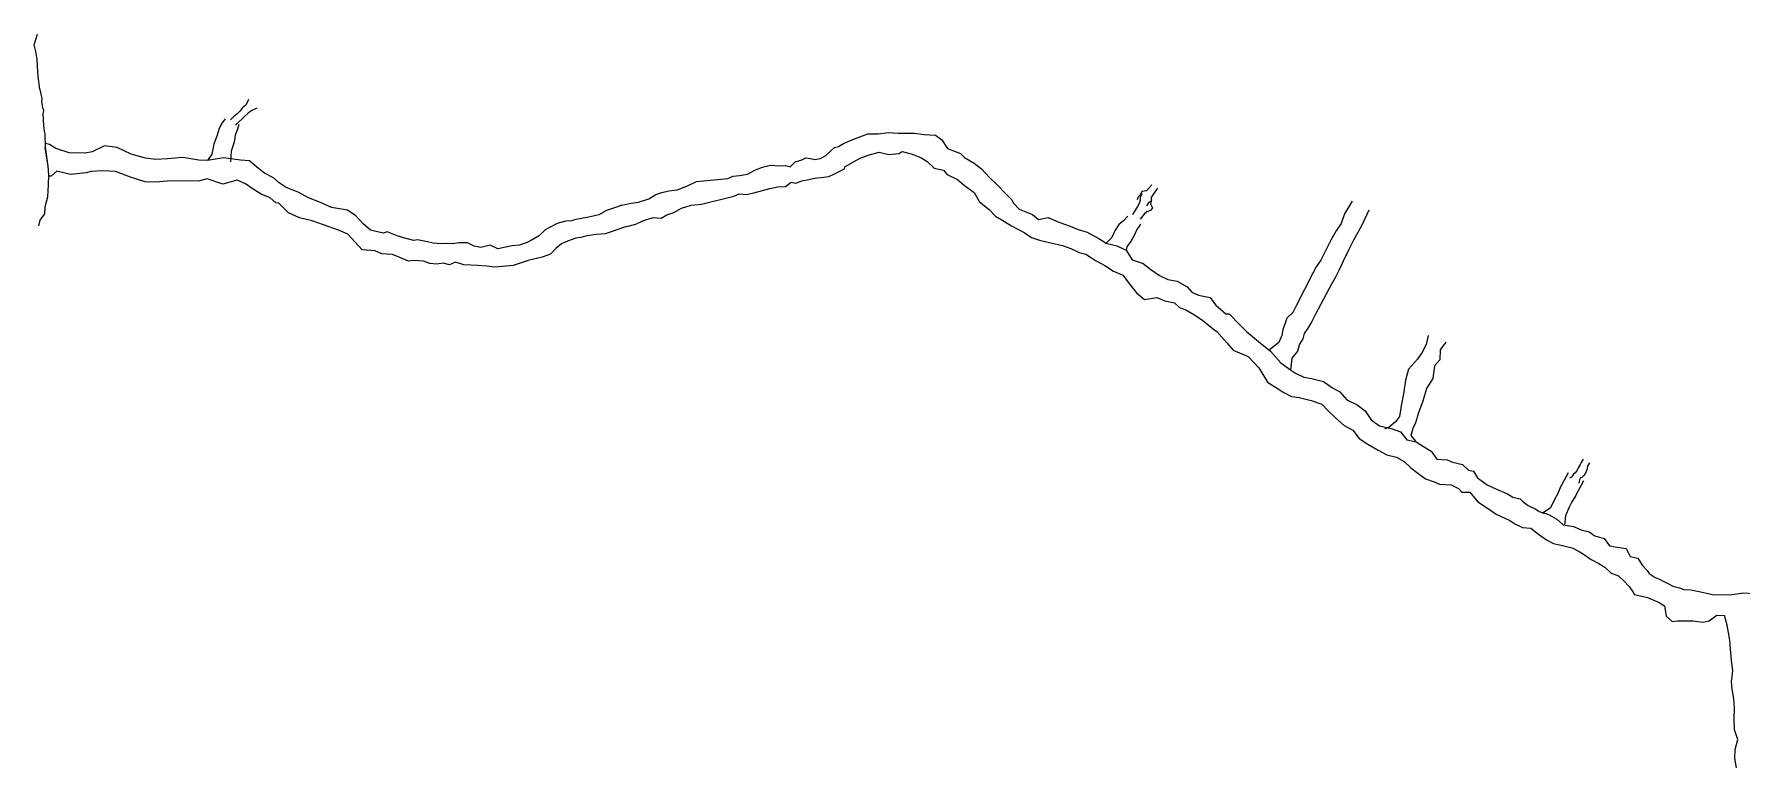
# Model space of a CAD drawing. Extents: x 9075 to 12914, y 9299 to 10364.
# Drawn here: x 11422.9 to 11847.8, y 9569.2 to 9751.7 of the extents above; entities that cross this region are included whole.
import ezdxf

# ---------------------------------------------------------------- set-up
doc = ezdxf.new("R2010")
doc.units = 0
doc.header["$MEASUREMENT"] = 0
for name, color, linetype in [('F-440-6380-W-SCR', 30, 'CONTINUOUS'), ('F-440-7134-E-SCR', 30, 'CONTINUOUS'), ('XC-440-6700-SE-SCR', 30, 'CONTINUOUS'), ('XC-440-6750-NE-SCR', 30, 'CONTINUOUS'), ('XC-440-6791-NE-SCR', 30, 'CONTINUOUS'), ('XC-440-6824-NE-SCR', 30, 'CONTINUOUS'), ('XC-440-6867-NE-SCR', 30, 'CONTINUOUS'), ('XC-440-7090-NE-SCR', 30, 'CONTINUOUS')]:
    doc.layers.add(name, color=color, linetype=linetype)

msp = doc.modelspace()

# ---------------------------------------------------------------- linework, layer by layer
at = {"layer": 'F-440-6380-W-SCR'}
for points in [[(11622.058, 9723.493, -401.471), (11623.051, 9723.77, -401.358), (11624.31, 9724.541, -401.385), (11626.635, 9725.54, -401.304)], [(11622.058, 9723.493, -396.971), (11623.051, 9723.77, -397.458), (11624.31, 9724.541, -397.485), (11626.635, 9725.54, -397.304)], [(11626.635, 9725.54, -397.304), (11628.34, 9726.18, -397.568), (11630.322, 9726.928, -398.226), (11633.023, 9726.893, -398.269), (11635.415, 9727.25, -398.019), (11637.918, 9727.11, -397.766)], [(11626.635, 9725.54, -401.304), (11628.34, 9726.18, -401.468), (11630.322, 9726.928, -401.426), (11633.023, 9726.893, -401.269), (11635.415, 9727.25, -401.319), (11637.918, 9727.11, -401.166)], [(11637.918, 9727.11, -397.766), (11641.917, 9727.103, -397.272), (11644.356, 9726.79, -397.394), (11647.212, 9726.558, -397.92), (11648.734, 9725.416, -397.539), (11650.168, 9723.248, -397.064), (11653.398, 9722.006, -397.62)], [(11637.918, 9727.11, -401.166), (11641.917, 9727.103, -401.372), (11644.356, 9726.79, -401.294), (11647.212, 9726.558, -401.12), (11648.734, 9725.416, -401.239), (11650.168, 9723.248, -400.964), (11653.398, 9722.006, -401.12)], [(11609.837, 9719.023, -397.108), (11611.013, 9718.698, -397.019), (11612.254, 9719.987, -397.337), (11613.889, 9720.461, -397.256), (11614.892, 9720.924, -397.668), (11616.096, 9720.82, -397.88), (11617.145, 9720.556, -397.89)], [(11609.837, 9719.023, -401.108), (11611.013, 9718.698, -401.119), (11612.254, 9719.987, -401.037), (11613.889, 9720.461, -401.356), (11614.892, 9720.924, -401.368), (11616.096, 9720.82, -401.38), (11617.145, 9720.556, -401.39)], [(11617.145, 9720.556, -401.39), (11618.59, 9720.761, -401.464), (11619.863, 9721.579, -401.567), (11622.058, 9723.493, -401.471)], [(11617.145, 9720.556, -397.89), (11618.59, 9720.761, -397.264), (11619.863, 9721.579, -397.067), (11622.058, 9723.493, -396.971)], [(11626.769, 9719.941, -397.304), (11628.467, 9720.882, -397.568), (11630.449, 9721.63, -398.226), (11633.131, 9722.394, -398.269), (11635.546, 9721.752, -398.019), (11638.04, 9722.011, -397.766)], [(11626.769, 9719.941, -401.304), (11628.467, 9720.882, -401.468), (11630.449, 9721.63, -401.426), (11633.131, 9722.394, -401.269), (11635.546, 9721.752, -401.319), (11638.04, 9722.011, -401.166)], [(11638.04, 9722.011, -397.766), (11638.85, 9722.537, -397.272), (11641.123, 9721.975, -397.394), (11643.532, 9721.079, -397.92), (11645.11, 9720.02, -397.539), (11646.879, 9718.35, -397.064), (11649.178, 9717.883, -397.62)], [(11638.04, 9722.011, -401.166), (11638.85, 9722.537, -401.372), (11641.123, 9721.975, -401.294), (11643.532, 9721.079, -401.12), (11645.11, 9720.02, -401.239), (11646.879, 9718.35, -400.964), (11649.178, 9717.883, -401.12)], [(11653.398, 9722.006, -397.62), (11654.376, 9721.005, -397.35), (11656.835, 9719.633, -397.506), (11658.656, 9718.198, -397.354), (11660.611, 9716.054, -397.515), (11662.499, 9714.264, -397.769), (11664.595, 9712.119, -397.432), (11666.202, 9710.474, -397.48)], [(11653.398, 9722.006, -401.12), (11654.376, 9721.005, -401.05), (11656.835, 9719.633, -401.306), (11658.656, 9718.198, -401.254), (11660.611, 9716.054, -401.315), (11662.499, 9714.264, -401.269), (11664.595, 9712.119, -401.432), (11666.202, 9710.474, -401.48)], [(11595.548, 9715.798, -397.477), (11596.813, 9716.431, -397.388), (11598.457, 9716.558, -397.101), (11600.449, 9716.906, -397.217), (11602.41, 9717.982, -396.935), (11604.18, 9718.678, -397.251), (11606.141, 9719.121, -397.367), (11608.196, 9718.964, -397.382), (11609.837, 9719.023, -397.108)], [(11595.548, 9715.798, -401.177), (11596.813, 9716.431, -401.088), (11598.457, 9716.558, -401.201), (11600.449, 9716.906, -401.217), (11602.41, 9717.982, -401.035), (11604.18, 9718.678, -401.051), (11606.141, 9719.121, -401.167), (11608.196, 9718.964, -401.182), (11609.837, 9719.023, -401.108)], [(11618.75, 9716.032, -401.39), (11620.671, 9716.325, -401.464), (11622.029, 9716.962, -401.567), (11624.521, 9718.242, -401.471)], [(11618.75, 9716.032, -397.89), (11620.671, 9716.325, -397.264), (11622.029, 9716.962, -397.067), (11624.521, 9718.242, -396.971)], [(11624.521, 9718.242, -401.471), (11624.631, 9718.75, -401.385), (11626.769, 9719.941, -401.304)], [(11624.521, 9718.242, -396.971), (11624.631, 9718.75, -397.485), (11626.769, 9719.941, -397.304)], [(11649.178, 9717.883, -397.62), (11650.084, 9716.812, -397.35), (11652.686, 9715.58, -397.506), (11654.436, 9714.075, -397.354), (11656.82, 9712.35, -397.515), (11658.136, 9710.002, -397.769), (11660.518, 9708.136, -397.432), (11662.124, 9706.491, -397.48)], [(11649.178, 9717.883, -401.12), (11650.084, 9716.812, -401.05), (11652.686, 9715.58, -401.306), (11654.436, 9714.075, -401.254), (11656.82, 9712.35, -401.315), (11658.136, 9710.002, -401.269), (11660.518, 9708.136, -401.432), (11662.124, 9706.491, -401.48)], [(11577.577, 9711.829, -396.456), (11579.093, 9712.375, -396.425), (11580.847, 9712.77, -396.702), (11582.938, 9713.035, -396.593), (11585.309, 9713.877, -396.601), (11587.711, 9715.032, -396.713), (11595.548, 9715.798, -397.477)], [(11577.577, 9711.829, -399.956), (11579.093, 9712.375, -400.125), (11580.847, 9712.77, -400.202), (11582.938, 9713.035, -400.293), (11585.309, 9713.877, -400.601), (11587.711, 9715.032, -400.613), (11595.548, 9715.798, -401.177)], [(11597.004, 9711.435, -397.477), (11598.3, 9711.973, -397.388), (11600.039, 9711.815, -397.101), (11602, 9712.258, -397.217), (11604.118, 9712.859, -396.935), (11605.952, 9713.366, -397.251), (11607.944, 9713.714, -397.367), (11609.905, 9713.841, -397.382), (11611.309, 9714.877, -397.108)], [(11597.004, 9711.435, -401.177), (11598.3, 9711.973, -401.088), (11600.039, 9711.815, -401.201), (11602, 9712.258, -401.217), (11604.118, 9712.859, -401.035), (11605.952, 9713.366, -401.051), (11607.944, 9713.714, -401.167), (11609.905, 9713.841, -401.182), (11611.309, 9714.877, -401.108)], [(11611.309, 9714.877, -397.108), (11612.452, 9714.646, -397.019), (11613.926, 9715.275, -397.337), (11615.628, 9715.561, -397.256), (11616.698, 9715.835, -397.668), (11617.802, 9716.014, -397.88), (11618.75, 9716.032, -397.89)], [(11611.309, 9714.877, -401.108), (11612.452, 9714.646, -401.119), (11613.926, 9715.275, -401.037), (11615.628, 9715.561, -401.356), (11616.698, 9715.835, -401.368), (11617.802, 9716.014, -401.38), (11618.75, 9716.032, -401.39)], [(11569.136, 9709.159, -399.711), (11567.847, 9708.723, -399.607), (11565.29, 9707.855, -399.718), (11563.431, 9706.801, -399.727), (11561.283, 9706.282, -399.736), (11559.104, 9705.859, -399.745)], [(11569.136, 9709.159, -395.811), (11567.847, 9708.723, -395.907), (11565.29, 9707.855, -396.218), (11563.431, 9706.801, -396.527), (11561.283, 9706.282, -396.536), (11559.104, 9705.859, -396.345)], [(11569.136, 9709.159, -399.711), (11571.37, 9709.697, -399.823), (11573.262, 9709.948, -399.815), (11575.836, 9710.774, -399.746), (11577.577, 9711.829, -399.956)], [(11569.136, 9709.159, -395.811), (11571.37, 9709.697, -395.923), (11573.262, 9709.948, -395.615), (11575.836, 9710.774, -395.746), (11577.577, 9711.829, -396.456)], [(11578.895, 9705.975, -396.456), (11580.345, 9706.814, -396.425), (11582.055, 9707.404, -396.702), (11583.97, 9708.45, -396.593), (11586.363, 9709.194, -396.601), (11588.963, 9709.471, -396.713), (11597.004, 9711.435, -397.477)], [(11578.895, 9705.975, -399.956), (11580.345, 9706.814, -400.125), (11582.055, 9707.404, -400.202), (11583.97, 9708.45, -400.293), (11586.363, 9709.194, -400.601), (11588.963, 9709.471, -400.613), (11597.004, 9711.435, -401.177)], [(11666.202, 9710.474, -397.48), (11666.502, 9709.787, -397.95), (11667.981, 9708.222, -397.872), (11671.332, 9706.892, -397.912)], [(11666.202, 9710.474, -401.48), (11666.502, 9709.787, -401.45), (11667.981, 9708.222, -401.572), (11671.332, 9706.892, -401.612)], [(11570.402, 9703.909, -395.811), (11569.584, 9703.61, -395.907), (11567.028, 9702.742, -396.218), (11565.039, 9702.066, -396.527), (11562.763, 9701.927, -396.536), (11560.551, 9701.598, -396.345)], [(11570.402, 9703.909, -399.711), (11569.584, 9703.61, -399.607), (11567.028, 9702.742, -399.718), (11565.039, 9702.066, -399.727), (11562.763, 9701.927, -399.736), (11560.551, 9701.598, -399.745)], [(11570.402, 9703.909, -399.711), (11572.635, 9704.448, -399.823), (11574.386, 9705.281, -399.815), (11576.961, 9706.108, -399.746), (11578.895, 9705.975, -399.956)], [(11570.402, 9703.909, -395.811), (11572.635, 9704.448, -395.923), (11574.386, 9705.281, -395.615), (11576.961, 9706.108, -395.746), (11578.895, 9705.975, -396.456)], [(11662.124, 9706.491, -397.48), (11664.361, 9705.159, -397.95), (11666.05, 9704.047, -397.872), (11669.234, 9702.354, -397.912)], [(11662.124, 9706.491, -401.48), (11664.361, 9705.159, -401.45), (11666.05, 9704.047, -401.572), (11669.234, 9702.354, -401.612)], [(11671.332, 9706.892, -401.612), (11672.824, 9705.628, -401.75), (11675.251, 9706.085, -401.625), (11677.827, 9704.983, -401.593), (11680.661, 9703.996, -401.558), (11682.677, 9703.11, -401.733), (11684.895, 9702.469, -401.706), (11686.409, 9701.67, -401.587), (11687.829, 9700.907, -401.668)], [(11671.332, 9706.892, -397.912), (11672.824, 9705.628, -397.85), (11675.251, 9706.085, -398.125), (11677.827, 9704.983, -397.793), (11680.661, 9703.996, -397.858), (11682.677, 9703.11, -397.633), (11684.895, 9702.469, -397.806), (11686.409, 9701.67, -397.887), (11687.829, 9700.907, -398.168)], [(11669.234, 9702.354, -401.612), (11671.095, 9701.15, -401.75), (11673.09, 9700.487, -401.625), (11675.846, 9699.852, -401.593), (11678.788, 9699.145, -401.558), (11680.877, 9698.446, -401.733), (11682.95, 9697.431, -401.706), (11684.608, 9697.005, -401.587), (11685.956, 9696.056, -401.668)], [(11669.234, 9702.354, -397.912), (11671.095, 9701.15, -397.85), (11673.09, 9700.487, -398.125), (11675.846, 9699.852, -397.793), (11678.788, 9699.145, -397.858), (11680.877, 9698.446, -397.633), (11682.95, 9697.431, -397.806), (11684.608, 9697.005, -397.887), (11685.956, 9696.056, -398.168)], [(11687.829, 9700.907, -398.168), (11689.626, 9699.75, -397.28), (11692.26, 9699.068, -397.492), (11694.631, 9697.961, -397.805), (11696.132, 9695.629, -397.817), (11698.831, 9694.673, -397.53), (11700.717, 9693.159, -397.842), (11702.879, 9691.712, -397.654), (11704.943, 9690.677, -397.765), (11707.288, 9690.29, -397.776), (11709.793, 9688.872, -398.374)], [(11687.829, 9700.907, -401.668), (11689.626, 9699.75, -401.78), (11692.26, 9699.068, -401.892), (11694.631, 9697.961, -401.905), (11696.132, 9695.629, -401.917), (11698.831, 9694.673, -401.93), (11700.717, 9693.159, -401.942), (11702.879, 9691.712, -401.954), (11704.943, 9690.677, -401.965), (11707.288, 9690.29, -401.976), (11709.793, 9688.872, -401.874)], [(11685.956, 9696.056, -398.168), (11686.953, 9695.406, -397.28), (11689.272, 9694.214, -397.492), (11691.434, 9692.766, -397.805), (11693.773, 9691.797, -397.817), (11695.581, 9689.392, -397.53), (11697.154, 9687.368, -397.842), (11699.211, 9685.75, -397.654), (11702.218, 9686.248, -397.765), (11704.249, 9685.351, -397.776), (11706.611, 9684.887, -398.374)], [(11685.956, 9696.056, -401.668), (11686.953, 9695.406, -401.78), (11689.272, 9694.214, -401.892), (11691.434, 9692.766, -401.905), (11693.773, 9691.797, -401.917), (11695.581, 9689.392, -401.93), (11697.154, 9687.368, -401.942), (11699.211, 9685.75, -401.954), (11702.218, 9686.248, -401.965), (11704.249, 9685.351, -401.976), (11706.611, 9684.887, -401.874)], [(11709.793, 9688.872, -398.374), (11710.934, 9687.577, -398.494), (11712.59, 9686.766, -398.516), (11715.495, 9686.238, -398.448), (11716.84, 9684.396, -398.375), (11719.434, 9682.196, -398.116), (11720.243, 9682.128, -398.092)], [(11709.793, 9688.872, -401.874), (11710.934, 9687.577, -401.894), (11712.59, 9686.766, -402.116), (11715.495, 9686.238, -402.148), (11716.84, 9684.396, -401.975), (11719.434, 9682.196, -402.016), (11720.243, 9682.128, -402.192)], [(11706.611, 9684.887, -398.374), (11707.876, 9683.748, -398.494), (11709.657, 9683.093, -398.516), (11711.876, 9681.705, -398.448), (11713.72, 9680.489, -398.375), (11716.376, 9678.367, -398.116), (11717.214, 9677.779, -398.092)], [(11706.611, 9684.887, -401.874), (11707.876, 9683.748, -401.894), (11709.657, 9683.093, -402.116), (11711.876, 9681.705, -402.148), (11713.72, 9680.489, -401.975), (11716.376, 9678.367, -402.016), (11717.214, 9677.779, -402.192)], [(11720.243, 9682.128, -402.192), (11722.797, 9679.496, -402.341), (11724.532, 9677.793, -402.389)], [(11720.243, 9682.128, -398.092), (11722.797, 9679.496, -398.241), (11724.532, 9677.793, -398.089)], [(11717.214, 9677.779, -402.192), (11719.653, 9674.983, -402.341), (11721.275, 9673.115, -402.389)], [(11717.214, 9677.779, -398.092), (11719.653, 9674.983, -398.241), (11721.275, 9673.115, -398.089)], [(11724.532, 9677.793, -402.389), (11727.561, 9675.318, -402.491), (11730.508, 9672.901, -402.594), (11733.113, 9669.991, -402.597), (11735.464, 9668.227, -402.782)], [(11724.532, 9677.793, -398.089), (11727.561, 9675.318, -397.991), (11730.508, 9672.901, -398.094), (11733.113, 9669.991, -398.497), (11735.464, 9668.227, -398.482)], [(11721.275, 9673.115, -402.389), (11724.933, 9671.543, -402.491), (11727.594, 9668.715, -402.594), (11729.741, 9665.149, -402.597), (11732.438, 9663.515, -402.782)], [(11721.275, 9673.115, -398.089), (11724.933, 9671.543, -397.991), (11727.594, 9668.715, -398.094), (11729.741, 9665.149, -398.497), (11732.435, 9663.517, -398.482)], [(11735.462, 9668.229, -398.482), (11735.464, 9668.227, -398.482), (11736.726, 9667.417, -398.484), (11738.824, 9666.426, -398.587), (11740.717, 9666.042, -398.789), (11743.697, 9665.316, -398.793), (11745.915, 9663.773, -398.996), (11747.736, 9662.722, -398.899), (11749.545, 9660.728, -399.302), (11752.117, 9659.551, -399.206), (11754.112, 9658.032, -398.909), (11755.537, 9655.809, -398.512), (11757.671, 9654.32, -398.815)], [(11735.462, 9668.229, -402.782), (11735.464, 9668.227, -402.782), (11736.726, 9667.417, -402.784), (11738.824, 9666.426, -402.687), (11740.717, 9666.042, -402.689), (11743.697, 9665.316, -402.793), (11745.915, 9663.773, -402.796), (11747.736, 9662.722, -402.799), (11749.545, 9660.728, -402.702), (11752.117, 9659.551, -402.706), (11754.112, 9658.032, -402.809), (11755.537, 9655.809, -402.812), (11757.671, 9654.32, -402.815)], [(11732.435, 9663.517, -398.482), (11732.438, 9663.515, -398.482), (11733.7, 9662.705, -398.484), (11735.743, 9661.63, -398.587), (11737.69, 9661.33, -398.789), (11740.671, 9660.604, -398.793), (11743.267, 9659.65, -398.996), (11744.763, 9658.094, -398.899), (11746.681, 9656.269, -399.302), (11748.82, 9654.419, -399.206), (11751.032, 9653.236, -398.909), (11752.565, 9651.182, -398.512), (11754.752, 9649.777, -398.815)], [(11732.435, 9663.517, -402.782), (11732.438, 9663.515, -402.782), (11733.7, 9662.705, -402.784), (11735.743, 9661.63, -402.687), (11737.69, 9661.33, -402.689), (11740.671, 9660.604, -402.793), (11743.267, 9659.65, -402.796), (11744.763, 9658.094, -402.799), (11746.681, 9656.269, -402.702), (11748.82, 9654.419, -402.706), (11751.032, 9653.236, -402.809), (11752.565, 9651.182, -402.812), (11754.752, 9649.777, -402.815)], [(11757.671, 9654.32, -398.815), (11760.559, 9653.657, -398.783), (11762.827, 9652.775, -398.765), (11764.482, 9650.861, -398.648), (11766.73, 9650.339, -398.632), (11768.571, 9649.13, -398.416), (11770.462, 9648.006, -398.601), (11771.929, 9645.971, -398.484), (11774.484, 9645.849, -398.868), (11775.824, 9645.285, -398.657)], [(11757.671, 9654.32, -402.815), (11760.559, 9653.657, -402.783), (11762.827, 9652.775, -402.965), (11764.482, 9650.861, -402.948), (11766.73, 9650.339, -402.832), (11768.571, 9649.13, -402.816), (11770.462, 9648.006, -402.701), (11771.929, 9645.971, -402.684), (11774.484, 9645.849, -402.668), (11775.824, 9645.285, -402.657)], [(11754.752, 9649.777, -398.815), (11757.342, 9648.241, -398.783), (11759.456, 9647.101, -398.765), (11761.877, 9646.477, -398.648), (11763.819, 9645.439, -398.632), (11765.455, 9643.885, -398.416), (11767.193, 9642.504, -398.601), (11769.068, 9641.157, -398.484), (11771.215, 9640.346, -398.868), (11772.555, 9639.783, -398.657)], [(11754.752, 9649.777, -402.815), (11757.342, 9648.241, -402.783), (11759.456, 9647.101, -402.965), (11761.877, 9646.477, -402.948), (11763.819, 9645.439, -402.832), (11765.455, 9643.885, -402.816), (11767.193, 9642.504, -402.701), (11769.068, 9641.157, -402.684), (11771.215, 9640.346, -402.668), (11772.555, 9639.783, -402.657)], [(11775.824, 9645.285, -398.657), (11778.285, 9644.67, -398.522), (11779.796, 9643.267, -398.727), (11781.04, 9643.038, -398.63), (11782.046, 9641.343, -398.834), (11784.394, 9639.593, -399.041), (11786.768, 9638.514, -398.947), (11789.453, 9637.378, -398.854)], [(11775.824, 9645.285, -402.657), (11778.285, 9644.67, -402.822), (11779.796, 9643.267, -402.727), (11781.04, 9643.038, -402.73), (11782.046, 9641.343, -402.534), (11784.394, 9639.593, -402.541), (11786.768, 9638.514, -402.547), (11789.453, 9637.378, -402.654)], [(11772.555, 9639.783, -398.657), (11775.487, 9639.589, -398.522), (11777.287, 9638.712, -398.727), (11778.146, 9637.783, -398.63), (11780.117, 9637.839, -398.834), (11782.079, 9635.389, -399.041), (11784.26, 9633.959, -398.947), (11786.655, 9632.298, -398.854)], [(11772.555, 9639.783, -402.657), (11775.487, 9639.589, -402.822), (11777.287, 9638.712, -402.727), (11778.146, 9637.783, -402.73), (11780.117, 9637.839, -402.534), (11782.079, 9635.389, -402.541), (11784.26, 9633.959, -402.547), (11786.655, 9632.298, -402.654)], [(11789.453, 9637.378, -398.854), (11790.811, 9636.595, -399.096), (11792.6, 9636.169, -398.879), (11793.375, 9635.364, -399.069), (11794.593, 9634.488, -398.854), (11796.53, 9633.585, -398.634)], [(11789.453, 9637.378, -402.654), (11790.811, 9636.595, -402.496), (11792.6, 9636.169, -402.579), (11793.375, 9635.364, -402.469), (11794.593, 9634.488, -402.554), (11796.53, 9633.585, -402.634)], [(11786.655, 9632.298, -402.654), (11790.044, 9630.739, -402.469), (11791.32, 9629.943, -402.554), (11793.258, 9629.041, -402.634)], [(11786.655, 9632.298, -398.854), (11790.044, 9630.739, -399.069), (11791.32, 9629.943, -398.854), (11793.258, 9629.041, -398.634)], [(11796.53, 9633.585, -398.634), (11797.384, 9633.025, -398.392), (11799.659, 9632.21, -398.889), (11801.799, 9631.128, -399.085), (11803.311, 9629.69, -398.465), (11805.901, 9629.276, -398.565), (11807.818, 9628.418, -398.249), (11809.827, 9627.962, -398.429)], [(11796.53, 9633.585, -402.634), (11797.384, 9633.025, -402.392), (11799.659, 9632.21, -402.489), (11801.799, 9631.128, -402.485), (11803.311, 9629.69, -402.565), (11805.901, 9629.276, -402.665), (11807.818, 9628.418, -402.749), (11809.827, 9627.962, -402.829)], [(11793.258, 9629.041, -398.634), (11793.258, 9629.041, -398.634), (11795.262, 9628.832, -398.392), (11797.221, 9627.392, -398.889), (11799.18, 9625.953, -399.085), (11800.963, 9625.05, -398.465), (11803.463, 9624.458, -398.565), (11805.561, 9623.957, -398.249), (11807.344, 9623.055, -398.429)], [(11793.258, 9629.041, -402.634), (11795.262, 9628.832, -402.392), (11797.221, 9627.392, -402.489), (11799.18, 9625.953, -402.485), (11800.963, 9625.05, -402.565), (11803.463, 9624.458, -402.665), (11805.561, 9623.957, -402.749), (11807.344, 9623.055, -402.829)], [(11809.827, 9627.962, -402.829), (11811.238, 9626.95, -402.642), (11813.514, 9626.263, -402.666), (11814.888, 9624.485, -402.688), (11816.789, 9624.144, -402.707), (11819.05, 9623.817, -402.73), (11820.046, 9621.802, -402.85), (11821.894, 9621.375, -402.769), (11822.961, 9619.669, -402.788), (11824.236, 9618.304, -402.707), (11824.701, 9617.55, -402.68)], [(11809.827, 9627.962, -398.429), (11811.238, 9626.95, -398.542), (11813.514, 9626.263, -398.266), (11814.888, 9624.485, -398.488), (11816.789, 9624.144, -399.107), (11819.05, 9623.817, -399.33), (11820.046, 9621.802, -399.15), (11821.894, 9621.375, -398.969), (11822.961, 9619.669, -398.988), (11824.236, 9618.304, -398.907), (11824.701, 9617.55, -399.08)], [(11807.344, 9623.055, -402.829), (11808.422, 9622.342, -402.642), (11810.333, 9621.058, -402.666), (11812.177, 9620.048, -402.688), (11813.712, 9619.109, -402.707), (11815.296, 9617.673, -402.73), (11817.125, 9617.024, -402.85), (11818.453, 9615.744, -402.769), (11819.728, 9614.379, -402.788), (11820.846, 9612.757, -402.707), (11821.006, 9612.324, -402.68)], [(11807.344, 9623.055, -398.429), (11808.422, 9622.342, -398.542), (11810.333, 9621.058, -398.266), (11812.177, 9620.048, -398.488), (11813.712, 9619.109, -399.107), (11815.296, 9617.673, -399.33), (11817.125, 9617.024, -399.15), (11818.453, 9615.744, -398.969), (11819.728, 9614.379, -398.988), (11820.846, 9612.757, -398.907), (11821.006, 9612.324, -399.08)], [(11824.701, 9617.55, -402.68), (11826.228, 9616.592, -402.662), (11827.463, 9616.087, -402.649)], [(11824.701, 9617.55, -399.08), (11826.228, 9616.592, -399.162), (11827.463, 9616.087, -398.749)], [(11827.463, 9616.087, -402.649), (11828.22, 9615.639, -402.583), (11829.697, 9614.905, -402.6), (11830.609, 9614.398, -402.611), (11832.27, 9614.033, -402.629), (11833.399, 9613.581, -402.642), (11835.123, 9613.509, -402.661), (11837.174, 9613.059, -402.583), (11839.714, 9612.502, -402.712), (11840.899, 9612.233, -402.939)], [(11827.463, 9616.087, -398.749), (11828.22, 9615.639, -398.583), (11829.697, 9614.905, -398.6), (11830.609, 9614.398, -398.511), (11832.27, 9614.033, -398.829), (11833.399, 9613.581, -398.942), (11835.123, 9613.509, -398.861), (11837.174, 9613.059, -398.883), (11839.714, 9612.502, -399.512), (11840.899, 9612.233, -399.539)], [(11821.006, 9612.324, -402.68), (11822.938, 9611.938, -402.662), (11824.288, 9611.596, -402.649)], [(11821.006, 9612.324, -399.08), (11822.938, 9611.938, -399.162), (11824.288, 9611.596, -398.749)], [(11824.288, 9611.596, -402.649), (11827.084, 9610.462, -402.583), (11828.518, 9609.533, -402.6), (11828.98, 9606.974, -402.611), (11830.426, 9605.633, -402.629), (11831.684, 9605.767, -402.642), (11833.43, 9605.793, -402.661), (11835.588, 9605.831, -402.583), (11838.171, 9605.469, -402.712), (11839.68, 9605.776, -402.588)], [(11824.288, 9611.596, -398.749), (11827.084, 9610.462, -398.583), (11828.518, 9609.533, -398.6), (11828.98, 9606.974, -398.511), (11830.426, 9605.633, -398.829), (11831.684, 9605.767, -398.942), (11833.43, 9605.793, -398.861), (11835.588, 9605.831, -398.883), (11838.171, 9605.469, -399.512), (11839.68, 9605.776, -398.988)], [(11840.899, 9612.233, -402.939), (11842.797, 9612.368, -402.933), (11844.72, 9612.304, -402.926)], [(11840.899, 9612.233, -399.539), (11842.797, 9612.368, -399.433), (11844.72, 9612.304, -399.226)], [(11844.72, 9612.304, -399.226), (11848.288, 9612.785, -399.514), (11850.538, 9612.622, -399.417), (11852.355, 9611.989, -399.02), (11854.506, 9611.812, -398.823), (11856.376, 9611.49, -398.826), (11857.532, 9611.869, -398.827), (11857.844, 9611.815, -398.028), (11858.407, 9612.103, -398.129), (11858.619, 9612.035, -398.629), (11858.916, 9612.08, -398.829), (11860.285, 9612.39, -399.031)], [(11844.72, 9612.304, -402.926), (11848.288, 9612.785, -402.914), (11850.538, 9612.622, -402.817), (11852.355, 9611.989, -402.82), (11854.506, 9611.812, -402.823), (11856.376, 9611.49, -402.926), (11857.532, 9611.869, -402.927), (11857.844, 9611.815, -402.928), (11858.407, 9612.103, -402.929), (11858.619, 9612.035, -402.929), (11858.916, 9612.08, -402.929), (11860.285, 9612.39, -402.731)], [(11839.68, 9605.776, -402.588), (11841.528, 9607.172, -402.939), (11843.451, 9607.108, -402.933)], [(11839.68, 9605.776, -398.988), (11841.528, 9607.172, -399.539), (11843.451, 9607.108, -399.433)]]:
    msp.add_polyline3d(points, dxfattribs=at)
at = {"layer": 'F-440-7134-E-SCR'}
for points in [[(11424.383, 9738.036, -398.524), (11423.938, 9741.204, -398.597), (11423.87, 9742.406, -398.524), (11423.775, 9743.806, -398.556), (11423.651, 9745.404, -398.593), (11423.373, 9747.384, -398.638), (11422.939, 9749.039, -398.677), (11423.776, 9751.719, -398.878)], [(11424.383, 9738.036, -394.524), (11423.938, 9741.204, -394.597), (11423.87, 9742.406, -394.724), (11423.775, 9743.806, -394.656), (11423.651, 9745.404, -394.693), (11423.373, 9747.384, -395.038), (11422.939, 9749.039, -394.977), (11423.776, 9751.719, -394.378)], [(11424.893, 9735.633, -398.48), (11424.5, 9737.596, -398.511), (11424.383, 9738.036, -398.524)], [(11424.893, 9735.633, -394.98), (11424.5, 9737.596, -394.811), (11424.383, 9738.036, -394.524)], [(11425.543, 9727.63, -398.417), (11425.459, 9728.224, -398.432), (11425.348, 9729.016, -398.452), (11425.142, 9731.915, -398.526), (11425.328, 9732.748, -398.546), (11425.132, 9733.427, -398.564), (11425.048, 9734.021, -398.579), (11424.824, 9734.898, -398.502), (11424.893, 9735.633, -398.48)], [(11425.543, 9727.63, -394.417), (11425.459, 9728.224, -394.432), (11425.348, 9729.016, -394.652), (11425.142, 9731.915, -394.626), (11425.328, 9732.748, -394.646), (11425.132, 9733.427, -394.764), (11425.048, 9734.021, -394.779), (11424.824, 9734.898, -394.802), (11424.893, 9735.633, -394.98)], [(11425.773, 9723.583, -398.392), (11425.677, 9726.955, -398.444), (11425.543, 9727.63, -398.417)], [(11425.773, 9723.583, -394.792), (11425.677, 9726.955, -394.644), (11425.543, 9727.63, -394.417)], [(11426.623, 9716.622, -394.594), (11426.456, 9718.918, -394.409), (11425.713, 9723.563, -394.639)], [(11426.789, 9724.269, -394.544), (11425.745, 9724.559, -394.707)], [(11437.398, 9722.415, -398.166), (11435.595, 9722.11, -398.047), (11431.691, 9722.213, -398.07), (11428.34, 9723.246, -398.258), (11426.789, 9724.269, -398.244), (11425.745, 9724.559, -398.407)], [(11426.623, 9716.622, -398.094), (11426.456, 9718.918, -398.209), (11425.773, 9723.583, -398.392)], [(11437.398, 9722.415, -394.466), (11435.595, 9722.11, -394.547), (11431.691, 9722.213, -394.27), (11428.34, 9723.246, -394.858), (11426.789, 9724.269, -394.544)], [(11447.115, 9721.844, -397.924), (11443.58, 9723.53, -398.618), (11440.399, 9723.93, -398.491), (11437.398, 9722.415, -398.166)], [(11447.115, 9721.844, -394.424), (11443.58, 9723.53, -394.818), (11440.399, 9723.93, -394.491), (11437.398, 9722.415, -394.466)], [(11474.285, 9720.355, -394.508), (11470.038, 9720.932, -393.939), (11466.026, 9720.305, -393.981), (11463.927, 9720.342, -394.303), (11459.939, 9721.014, -394.245), (11456.132, 9720.683, -394.384), (11453.229, 9720.535, -394.615), (11450.635, 9720.882, -394.842), (11447.115, 9721.844, -394.424)], [(11474.285, 9720.355, -397.608), (11470.038, 9720.932, -397.539), (11466.026, 9720.305, -398.181), (11463.927, 9720.342, -397.903), (11459.939, 9721.014, -397.845), (11456.132, 9720.683, -398.084), (11453.229, 9720.535, -398.215), (11450.635, 9720.882, -398.142), (11447.115, 9721.844, -397.924)], [(11425.603, 9707.037, -398.553), (11425.656, 9708.766, -398.446), (11426.381, 9711.271, -398.335), (11426.481, 9714.212, -398.223), (11426.623, 9716.622, -398.094)], [(11425.603, 9707.037, -394.753), (11425.656, 9708.766, -394.546), (11426.381, 9711.271, -393.935), (11426.481, 9714.212, -394.923), (11426.623, 9716.622, -394.594)], [(11437.091, 9717.525, -398.166), (11435.841, 9717.216, -398.047), (11431.963, 9716.82, -398.07), (11428.622, 9717.653, -398.258), (11427.187, 9716.379, -398.244), (11426.612, 9716.437, -398.246)], [(11437.091, 9717.525, -394.466), (11435.841, 9717.216, -394.547), (11431.963, 9716.82, -394.27), (11428.622, 9717.653, -394.858), (11427.187, 9716.379, -394.544), (11426.612, 9716.437, -394.5)], [(11446.877, 9716.149, -397.924), (11443.203, 9717.542, -398.618), (11440.01, 9717.742, -398.491), (11437.091, 9717.525, -398.166)], [(11446.877, 9716.149, -394.424), (11443.203, 9717.542, -394.818), (11440.01, 9717.742, -394.491), (11437.091, 9717.525, -394.466)], [(11485.61, 9713.61, -394.053), (11483.898, 9714.719, -394.73), (11482.481, 9715.965, -394.527), (11480.243, 9717.145, -394.322), (11478.366, 9718.67, -393.717), (11476.488, 9720.195, -394.213), (11474.285, 9720.355, -394.508)], [(11485.61, 9713.61, -397.753), (11483.898, 9714.719, -397.83), (11482.481, 9715.965, -397.727), (11480.243, 9717.145, -397.722), (11478.366, 9718.67, -397.717), (11476.488, 9720.195, -397.713), (11474.285, 9720.355, -397.608)], [(11473.473, 9715.421, -394.508), (11469.921, 9714.433, -393.939), (11465.944, 9715.705, -393.981), (11463.833, 9715.143, -394.303), (11459.834, 9715.215, -394.245), (11456.033, 9715.184, -394.384), (11453.128, 9714.936, -394.615), (11450.529, 9714.983, -394.842), (11446.877, 9716.149, -394.424)], [(11473.473, 9715.421, -397.608), (11469.921, 9714.433, -397.539), (11465.944, 9715.705, -398.181), (11463.833, 9715.143, -397.903), (11459.834, 9715.215, -397.845), (11456.033, 9715.184, -398.084), (11453.128, 9714.936, -398.215), (11450.529, 9714.983, -398.142), (11446.877, 9716.149, -397.924)], [(11483.8, 9709.709, -394.053), (11483.086, 9709.785, -394.73), (11481.669, 9711.032, -394.527), (11479.382, 9711.915, -394.322), (11477.456, 9713.144, -393.717), (11475.547, 9714.472, -394.213), (11473.473, 9715.421, -394.508)], [(11483.8, 9709.709, -397.753), (11483.086, 9709.785, -397.83), (11481.669, 9711.032, -397.727), (11479.382, 9711.915, -397.722), (11477.456, 9713.144, -397.717), (11475.547, 9714.472, -397.713), (11473.473, 9715.421, -397.608)], [(11500.863, 9707.907, -394.494), (11496.938, 9708.571, -395.045), (11494.218, 9709.834, -394.575), (11491.232, 9711, -394.399), (11488.596, 9712.444, -394.129), (11485.61, 9713.61, -394.053)], [(11500.863, 9707.907, -398.094), (11496.938, 9708.571, -398.145), (11494.218, 9709.834, -398.175), (11491.232, 9711, -398.099), (11488.596, 9712.444, -397.729), (11485.61, 9713.61, -397.753)], [(11498.685, 9702.966, -394.494), (11494.959, 9704.308, -395.045), (11492.113, 9705.299, -394.575), (11488.916, 9706.011, -394.399), (11486.196, 9707.274, -394.129), (11483.8, 9709.709, -394.053)], [(11498.685, 9702.966, -398.094), (11494.959, 9704.308, -398.145), (11492.113, 9705.299, -398.175), (11488.916, 9706.011, -398.099), (11486.196, 9707.274, -397.729), (11483.8, 9709.709, -397.753)], [(11510.792, 9702.578, -394.678), (11509.733, 9702.25, -394.793), (11506.655, 9702.951, -394.934), (11504.833, 9704.519, -394.59), (11502.989, 9706.533, -394.542), (11500.863, 9707.907, -394.494)], [(11510.792, 9702.578, -397.978), (11509.733, 9702.25, -398.193), (11506.655, 9702.951, -398.234), (11504.833, 9704.519, -398.19), (11502.989, 9706.533, -398.042), (11500.863, 9707.907, -398.094)], [(11424.079, 9704.023, -395.182), (11424.079, 9704.023, -395.182), (11424.447, 9705.477, -395.338), (11425.603, 9707.037, -394.753)], [(11424.079, 9704.023, -398.782), (11424.079, 9704.023, -398.782), (11424.447, 9705.477, -398.738), (11425.603, 9707.037, -398.553)], [(11559.104, 9705.859, -396.345), (11557.676, 9705.607, -396.818), (11556.575, 9705.314, -396.536), (11555.236, 9705.23, -396.456), (11553.032, 9704.644, -396.492), (11551.649, 9703.84, -396.418), (11550.043, 9703.022, -395.948), (11548.651, 9701.635, -395.779), (11546.836, 9700.58, -396.113)], [(11559.104, 9705.859, -399.745), (11557.676, 9705.607, -399.918), (11556.575, 9705.314, -399.936), (11555.236, 9705.23, -399.956), (11553.032, 9704.644, -399.892), (11551.649, 9703.84, -400.018), (11550.043, 9703.022, -399.948), (11548.651, 9701.635, -399.879), (11546.836, 9700.58, -399.813)], [(11509.426, 9697.044, -394.678), (11507.797, 9697.858, -394.793), (11504.517, 9698.101, -394.934), (11502.816, 9699.943, -394.59), (11500.972, 9701.958, -394.542), (11498.685, 9702.966, -394.494)], [(11509.426, 9697.044, -397.978), (11507.797, 9697.858, -398.193), (11504.517, 9698.101, -398.234), (11502.816, 9699.943, -398.19), (11500.972, 9701.958, -398.042), (11498.685, 9702.966, -398.094)], [(11518.319, 9700.523, -398.322), (11517.368, 9700.44, -398.199), (11515.136, 9700.991, -398.125), (11513.219, 9701.567, -398.161), (11510.792, 9702.578, -397.978)], [(11518.319, 9700.523, -395.122), (11517.368, 9700.44, -395.099), (11515.136, 9700.991, -395.125), (11513.219, 9701.567, -394.961), (11510.792, 9702.578, -394.678)], [(11522.194, 9699.708, -398.499), (11520.769, 9700.037, -398.527), (11518.319, 9700.523, -398.322)], [(11522.194, 9699.708, -394.099), (11520.769, 9700.037, -395.227), (11518.319, 9700.523, -395.122)], [(11541.826, 9699.054, -395.727), (11538.273, 9698.32, -395.672), (11536.402, 9699.243, -395.389), (11534.068, 9698.622, -395.297), (11532.41, 9699.002, -395.226), (11530.719, 9699.794, -394.85), (11528.601, 9699.847, -393.663), (11527.138, 9699.586, -393.104), (11525.529, 9699.654, -394.237), (11524.001, 9699.607, -394.775), (11522.194, 9699.708, -394.099)], [(11541.826, 9699.054, -399.827), (11538.273, 9698.32, -399.272), (11536.402, 9699.243, -399.289), (11534.068, 9698.622, -399.397), (11532.41, 9699.002, -399.426), (11530.719, 9699.794, -399.15), (11528.601, 9699.847, -399.063), (11527.138, 9699.586, -398.704), (11525.529, 9699.654, -398.437), (11524.001, 9699.607, -398.575), (11522.194, 9699.708, -398.499)], [(11546.836, 9700.58, -396.113), (11545.58, 9699.881, -395.769), (11543.615, 9699.262, -395.995), (11541.826, 9699.054, -395.727)], [(11546.836, 9700.58, -399.813), (11545.58, 9699.881, -399.969), (11543.615, 9699.262, -399.895), (11541.826, 9699.054, -399.827)], [(11560.551, 9701.598, -396.345), (11560.088, 9701.457, -396.818), (11558.986, 9701.164, -396.536), (11557.698, 9700.994, -396.456), (11555.595, 9700.234, -396.492), (11554.111, 9699.603, -396.418), (11552.706, 9698.44, -395.948), (11551.365, 9696.966, -395.779), (11549.348, 9696.257, -396.113)], [(11560.551, 9701.598, -399.745), (11560.088, 9701.457, -399.918), (11558.986, 9701.164, -399.936), (11557.698, 9700.994, -399.956), (11555.595, 9700.234, -399.892), (11554.111, 9699.603, -400.018), (11552.706, 9698.44, -399.948), (11551.365, 9696.966, -399.879), (11549.348, 9696.257, -399.813)], [(11517.308, 9695.422, -398.322), (11516.098, 9695.294, -398.199), (11513.938, 9696.136, -398.125), (11512.069, 9696.907, -398.161), (11509.426, 9697.044, -397.978)], [(11517.308, 9695.422, -395.122), (11516.098, 9695.294, -395.099), (11513.938, 9696.136, -395.125), (11512.069, 9696.907, -394.961), (11509.426, 9697.044, -394.678)], [(11521.347, 9694.679, -398.499), (11519.817, 9695.231, -398.527), (11517.308, 9695.422, -398.322)], [(11521.347, 9694.679, -394.099), (11519.817, 9695.231, -395.227), (11517.308, 9695.422, -395.122)], [(11549.348, 9696.257, -396.113), (11545.851, 9695.389, -395.769), (11543.886, 9694.77, -395.995), (11542.121, 9694.163, -395.727)], [(11549.348, 9696.257, -399.813), (11545.851, 9695.389, -399.969), (11543.886, 9694.77, -399.895), (11542.121, 9694.163, -399.827)], [(11542.121, 9694.163, -395.727), (11537.509, 9693.783, -395.672), (11535.522, 9694.017, -395.389), (11533.321, 9694.184, -395.297), (11531.613, 9694.269, -395.226), (11529.806, 9694.37, -394.85), (11527.787, 9695.015, -393.663), (11526.258, 9694.359, -393.104), (11524.698, 9694.723, -394.237), (11523.138, 9694.479, -394.775), (11521.347, 9694.679, -394.099)], [(11542.121, 9694.163, -399.827), (11537.509, 9693.783, -399.272), (11535.522, 9694.017, -399.289), (11533.321, 9694.184, -399.397), (11531.613, 9694.269, -399.426), (11529.806, 9694.37, -399.15), (11527.787, 9695.015, -399.063), (11526.258, 9694.359, -398.704), (11524.698, 9694.723, -398.437), (11523.138, 9694.479, -398.575), (11521.347, 9694.679, -398.499)]]:
    msp.add_polyline3d(points, dxfattribs=at)
at = {"layer": 'XC-440-6700-SE-SCR'}
for points in [[(11845.767, 9586.388, -399.075), (11845.374, 9588.821, -398.67), (11845.224, 9590.713, -397.943), (11845.525, 9593.243, -398.54), (11845.205, 9596.024, -398.548), (11844.992, 9598.714, -398.753), (11844.81, 9601.005, -398.642), (11844.461, 9602.882, -399.015), (11844.112, 9604.759, -398.989), (11843.451, 9607.108, -399.433)], [(11845.767, 9586.388, -402.675), (11845.374, 9588.821, -402.47), (11845.224, 9590.713, -402.843), (11845.525, 9593.243, -402.84), (11845.205, 9596.024, -402.848), (11844.992, 9598.714, -402.753), (11844.81, 9601.005, -402.742), (11844.461, 9602.882, -402.615), (11844.112, 9604.759, -402.689), (11843.451, 9607.108, -402.933)], [(11846.421, 9569.239, -402.699), (11846.038, 9571.613, -402.599), (11846.169, 9573.83, -402.599), (11846.784, 9576.284, -402.599), (11845.995, 9578.731, -402.699), (11845.896, 9581.331, -402.599), (11845.989, 9584.046, -402.699), (11845.767, 9586.388, -402.675)], [(11846.421, 9569.239, -398.999), (11846.038, 9571.613, -398.799), (11846.169, 9573.83, -398.699), (11846.784, 9576.284, -398.499), (11845.995, 9578.731, -398.499), (11845.896, 9581.331, -398.799), (11845.989, 9584.046, -398.699), (11845.767, 9586.388, -399.075)]]:
    msp.add_polyline3d(points, dxfattribs=at)
at = {"layer": 'XC-440-6750-NE-SCR'}
for points in [[(11808.326, 9646.05, -388.802), (11807.815, 9645.199, -389.956), (11807.527, 9644.719, -390.661), (11807.101, 9643.816, -391.915), (11806.771, 9643.073, -393.034), (11806.216, 9642.537, -394.175), (11805.9, 9642.296, -395.26)], [(11808.326, 9646.05, -390.302), (11807.815, 9645.199, -391.456), (11807.527, 9644.719, -392.461), (11807.101, 9643.816, -393.915), (11806.771, 9643.073, -394.934), (11806.216, 9642.537, -396.175), (11805.9, 9642.296, -396.96)], [(11809.869, 9645.123, -388.802), (11809.358, 9644.272, -389.956), (11809.327, 9643.638, -390.661), (11808.987, 9642.683, -391.915), (11808.571, 9641.991, -393.034), (11808.016, 9641.456, -394.175), (11807.654, 9641.335, -395.26)], [(11809.869, 9645.123, -390.302), (11809.358, 9644.272, -391.456), (11809.327, 9643.638, -392.461), (11808.987, 9642.683, -393.915), (11808.571, 9641.991, -394.934), (11808.016, 9641.456, -396.175), (11807.654, 9641.335, -396.96)], [(11802.599, 9638.842, -402.803), (11804.659, 9642.731, -402.755)], [(11802.599, 9638.842, -399.103), (11804.659, 9642.731, -399.055)], [(11805.9, 9642.296, -395.26), (11805.661, 9641.86, -396.128), (11805.381, 9641.558, -396.721), (11804.903, 9641.309, -397.202)], [(11805.9, 9642.296, -396.96), (11805.661, 9641.86, -397.828), (11805.381, 9641.558, -398.421), (11804.903, 9641.309, -399.502)], [(11806.394, 9636.819, -402.803), (11808.453, 9640.708, -402.755)], [(11806.394, 9636.819, -399.103), (11808.453, 9640.708, -399.055)], [(11807.654, 9641.335, -395.26), (11807.414, 9640.898, -396.128), (11807.31, 9640.501, -396.721), (11807.27, 9640.011, -397.202)], [(11807.654, 9641.335, -396.96), (11807.414, 9640.898, -397.828), (11807.31, 9640.501, -398.421), (11807.27, 9640.011, -399.502)], [(11802.599, 9638.842, -399.103), (11801.888, 9637.295, -398.786), (11801.182, 9635.972, -398.67), (11800.188, 9633.895, -398.946), (11798.094, 9632.519, -399.223)], [(11802.599, 9638.842, -402.803), (11801.888, 9637.295, -402.786), (11801.182, 9635.972, -402.77), (11800.188, 9633.895, -402.746), (11798.094, 9632.519, -402.723)], [(11806.394, 9636.819, -399.103), (11805.506, 9635.366, -398.786), (11804.8, 9634.043, -398.67), (11803.894, 9631.919, -398.946), (11803.653, 9629.554, -399.223)], [(11806.394, 9636.819, -402.803), (11805.506, 9635.366, -402.786), (11804.8, 9634.043, -402.77), (11803.894, 9631.919, -402.746), (11803.653, 9629.554, -402.723)]]:
    msp.add_polyline3d(points, dxfattribs=at)
at = {"layer": 'XC-440-6791-NE-SCR'}
for points in [[(11769.78, 9676.806, -398.647), (11769.22, 9674.559, -398.468), (11768.193, 9672.494, -397.989), (11767.127, 9670.875, -398.088), (11764.878, 9668.432, -398.651), (11764.098, 9665.627, -398.604), (11763.637, 9662.268, -398.677), (11763.007, 9659.296, -398.835), (11762.616, 9656.66, -398.871), (11761.659, 9655.32, -398.755), (11760.071, 9654.012, -398.55), (11758.905, 9653.505, -398.297)], [(11769.78, 9676.806, -402.347), (11769.22, 9674.559, -402.368), (11768.193, 9672.494, -402.289), (11767.127, 9670.875, -402.388), (11764.878, 9668.432, -402.751), (11764.098, 9665.627, -402.904), (11763.637, 9662.268, -402.777), (11763.007, 9659.296, -402.935), (11762.616, 9656.66, -402.971), (11761.659, 9655.32, -402.855), (11760.071, 9654.012, -402.85), (11758.905, 9653.505, -402.797)], [(11774.155, 9675.087, -398.647), (11772.756, 9673.169, -398.468), (11772.661, 9670.739, -397.989), (11771.315, 9669.229, -398.088), (11770.928, 9666.055, -398.651), (11769.31, 9663.579, -398.604), (11768.384, 9660.402, -398.677), (11767.381, 9657.577, -398.835), (11766.618, 9655.088, -398.871), (11765.94, 9653.637, -398.755), (11765.469, 9651.891, -398.55), (11766.63, 9650.469, -398.297)], [(11774.155, 9675.087, -402.347), (11772.756, 9673.169, -402.368), (11772.661, 9670.739, -402.289), (11771.315, 9669.229, -402.388), (11770.928, 9666.055, -402.751), (11769.31, 9663.579, -402.904), (11768.384, 9660.402, -402.777), (11767.381, 9657.577, -402.935), (11766.618, 9655.088, -402.971), (11765.94, 9653.637, -402.855), (11765.469, 9651.891, -402.85), (11766.63, 9650.469, -402.797)]]:
    msp.add_polyline3d(points, dxfattribs=at)
at = {"layer": 'XC-440-6824-NE-SCR', "elevation": -398.434}
msp.add_lwpolyline([(11735.841, 9671.109), (11735.464, 9668.227)], dxfattribs=at)
at = {"layer": 'XC-440-6824-NE-SCR'}
for points in [[(11750.874, 9710.177, -399.294), (11748.94, 9706.998, -398.716), (11748.11, 9704.606, -399.131), (11746.893, 9702.762, -398.844), (11745.575, 9700.519, -398.759), (11744.15, 9697.652, -398.978), (11743.014, 9695.538, -398.792), (11741.892, 9693.87, -398.804), (11740.946, 9692.108, -398.716)], [(11750.874, 9710.177, -402.594), (11748.94, 9706.998, -402.616), (11748.11, 9704.606, -402.631), (11746.893, 9702.762, -402.644), (11745.575, 9700.519, -402.759), (11744.15, 9697.652, -402.678), (11743.014, 9695.538, -402.692), (11741.892, 9693.87, -402.704), (11740.946, 9692.108, -402.716)], [(11755.015, 9707.954, -399.294), (11753.433, 9704.585, -398.716), (11752.251, 9702.383, -399.131), (11751.21, 9700.444, -398.844), (11749.98, 9698.154, -398.759), (11748.643, 9695.24, -398.978), (11747.596, 9693.078, -398.792), (11746.738, 9691.269, -398.804), (11745.704, 9689.554, -398.716)], [(11755.015, 9707.954, -402.594), (11753.433, 9704.585, -402.616), (11752.251, 9702.383, -402.631), (11751.21, 9700.444, -402.644), (11749.98, 9698.154, -402.759), (11748.643, 9695.24, -402.678), (11747.596, 9693.078, -402.692), (11746.738, 9691.269, -402.704), (11745.704, 9689.554, -402.716)], [(11740.946, 9692.108, -402.716), (11736.998, 9684.284, -402.234), (11736.051, 9682.52, -402.418), (11734.604, 9681.103, -402.402), (11734.099, 9679.572, -402.389), (11733.59, 9678.264, -402.278), (11733.308, 9676.737, -402.266), (11732.627, 9675.068, -402.251), (11730.192, 9673.161, -402.229)], [(11740.946, 9692.108, -398.716), (11736.998, 9684.284, -398.534), (11736.051, 9682.52, -398.318), (11734.604, 9681.103, -398.002), (11734.099, 9679.572, -398.389), (11733.59, 9678.264, -398.278), (11733.308, 9676.737, -398.466), (11732.627, 9675.068, -398.451), (11730.691, 9673.552, -398.434)], [(11745.704, 9689.554, -398.716), (11741.696, 9682.056, -398.534), (11740.839, 9680.249, -398.318), (11739.845, 9678.618, -398.002), (11738.888, 9677.301, -398.389), (11738.559, 9675.907, -398.278), (11737.736, 9674.637, -398.466), (11737.235, 9672.883, -398.451), (11735.841, 9671.109, -398.434)], [(11745.704, 9689.554, -402.716), (11741.696, 9682.056, -402.234), (11740.839, 9680.249, -402.418), (11739.845, 9678.618, -402.402), (11738.888, 9677.301, -402.389), (11738.559, 9675.907, -402.278), (11737.736, 9674.637, -402.266), (11737.235, 9672.883, -402.251), (11735.841, 9671.109, -402.234)]]:
    msp.add_polyline3d(points, dxfattribs=at)
at = {"layer": 'XC-440-6867-NE-SCR'}
for points in [[(11700.968, 9714.283, -388.218), (11699.675, 9712.766, -389.757), (11698.495, 9712.571, -390.473), (11698.165, 9711.848, -390.888), (11697.579, 9711.284, -391.404), (11697.334, 9710.509, -392.12)], [(11700.968, 9714.283, -390.318), (11699.675, 9712.766, -391.857), (11698.495, 9712.571, -392.173), (11698.165, 9711.848, -392.488), (11697.579, 9711.284, -393.104), (11697.334, 9710.509, -393.72)], [(11702.413, 9713.387, -388.218), (11701.29, 9711.765, -389.757), (11700.875, 9711.096, -390.473), (11700.799, 9710.215, -390.888), (11700.129, 9709.703, -391.404), (11699.714, 9709.034, -392.12)], [(11702.413, 9713.387, -390.318), (11701.29, 9711.765, -391.857), (11700.875, 9711.096, -392.173), (11700.799, 9710.215, -392.488), (11700.129, 9709.703, -393.104), (11699.714, 9709.034, -393.72)], [(11698.532, 9712.005, -390.663), (11698.074, 9711.06, -391.335), (11698.122, 9710.371, -391.751), (11697.875, 9709.58, -392.445), (11697.456, 9708.893, -393.339), (11697.038, 9708.205, -393.933), (11696.2, 9706.831, -395.52)], [(11698.532, 9712.005, -392.863), (11698.074, 9711.06, -394.635), (11698.122, 9710.371, -394.051), (11697.875, 9709.58, -394.645), (11697.456, 9708.893, -395.239), (11697.038, 9708.205, -395.833), (11696.2, 9706.831, -397.02)], [(11700.924, 9710.549, -390.663), (11700.636, 9709.499, -391.335), (11701.197, 9708.498, -391.751), (11700.693, 9707.863, -392.445), (11699.762, 9707.488, -393.339), (11699.087, 9706.957, -393.933), (11698.079, 9705.687, -395.52)], [(11700.924, 9710.549, -392.863), (11700.636, 9709.499, -394.635), (11701.197, 9708.498, -394.051), (11700.693, 9707.863, -394.645), (11699.762, 9707.488, -395.239), (11699.087, 9706.957, -395.833), (11698.079, 9705.687, -397.02)], [(11695.061, 9706.441, -396.826), (11693.945, 9705.261, -397.433), (11692.769, 9704.357, -397.727), (11691.851, 9702.93, -397.641), (11691.078, 9701.174, -397.969), (11689.626, 9699.75, -397.28)], [(11695.061, 9706.441, -401.326), (11693.945, 9705.261, -401.433), (11692.769, 9704.357, -401.627), (11691.851, 9702.93, -401.641), (11691.078, 9701.174, -401.569), (11689.626, 9699.75, -401.78)], [(11698.173, 9704.439, -396.826), (11697.309, 9703.096, -397.433), (11696.722, 9701.814, -397.727), (11695.888, 9700.333, -397.641), (11694.778, 9698.793, -397.969), (11694.631, 9697.961, -397.805)], [(11698.173, 9704.439, -401.326), (11697.309, 9703.096, -401.433), (11696.722, 9701.814, -401.627), (11695.888, 9700.333, -401.641), (11694.778, 9698.793, -401.569), (11694.631, 9697.961, -401.905)]]:
    msp.add_polyline3d(points, dxfattribs=at)
at = {"layer": 'XC-440-7090-NE-SCR'}
for points in [[(11476.274, 9735.507, -381.222), (11475.618, 9734.049, -383.798), (11474.784, 9733.39, -385.495), (11474.088, 9732.586, -387.292), (11473.358, 9731.818, -388.889), (11472.558, 9731.123, -390.686), (11471.793, 9730.391, -392.383)], [(11476.274, 9735.507, -383.422), (11475.618, 9734.049, -385.798), (11474.784, 9733.39, -387.495), (11474.088, 9732.586, -389.092), (11473.358, 9731.818, -390.789), (11472.558, 9731.123, -392.486), (11471.793, 9730.391, -394.183)], [(11470.476, 9730.676, -395.285), (11469.734, 9729.659, -394.93), (11468.94, 9728.257, -394.558), (11468.479, 9726.61, -394.781), (11467.66, 9724.355, -394.873), (11467.172, 9721.855, -395.16)], [(11470.476, 9730.676, -398.885), (11469.734, 9729.659, -398.63), (11468.94, 9728.257, -398.558), (11468.479, 9726.61, -398.481), (11467.66, 9724.355, -398.473), (11467.172, 9721.855, -398.56)], [(11473.898, 9729.268, -395.285), (11473.525, 9728.099, -394.93), (11472.917, 9726.621, -394.558), (11472.733, 9724.86, -394.781), (11471.914, 9722.605, -394.873), (11471.796, 9719.953, -395.16)], [(11473.898, 9729.268, -398.885), (11473.525, 9728.099, -398.63), (11472.917, 9726.621, -398.558), (11472.733, 9724.86, -398.481), (11471.914, 9722.605, -398.473), (11471.796, 9719.953, -398.56)], [(11478.347, 9733.339, -381.222), (11476.931, 9732.676, -383.798), (11476.097, 9732.017, -385.495), (11475.332, 9731.285, -387.292), (11474.567, 9730.554, -388.889), (11473.802, 9729.822, -390.686), (11473.037, 9729.09, -392.383)], [(11478.347, 9733.339, -383.422), (11476.931, 9732.676, -385.798), (11476.097, 9732.017, -387.495), (11475.332, 9731.285, -389.092), (11474.567, 9730.554, -390.789), (11473.802, 9729.822, -392.486), (11473.037, 9729.09, -394.183)], [(11467.172, 9721.855, -398.56), (11466.026, 9720.305, -398.181)], [(11467.172, 9721.855, -395.16), (11466.026, 9720.305, -393.981)]]:
    msp.add_polyline3d(points, dxfattribs=at)

doc.saveas('drawing.dxf')
